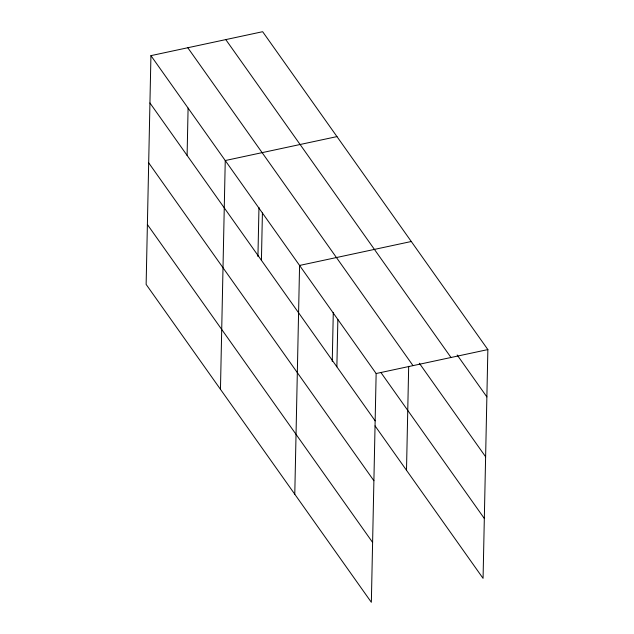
<?xml version="1.0" encoding="UTF-8"?>
<svg xmlns="http://www.w3.org/2000/svg" width="634" height="634" viewBox="0 0 634 634"><rect width="100%" height="100%" fill="white"/><g stroke="black" fill="none" stroke-linecap="round" stroke-linejoin="round"><path stroke-width="0.95" d="M150.932 55.641L146.137 284.412L371.35 602.3L376.144 373.529L150.932 55.641L262.65 31.7L487.863 349.588L483.068 578.359L375.051 425.889M187.101 155.417L188.092 108.097M220.458 389.316L225.252 160.545L336.971 136.603M257.935 256.548L258.965 207.461M261.422 260.32L262.413 213M294.778 494.219L299.573 265.448L411.292 241.506M332.256 361.443L333.286 312.364M336.868 366.809L337.859 319.488M406.497 470.277L408.676 366.333M376.144 373.529L487.863 349.588M457.154 354.969L486.872 396.908M225.783 39.601L450.996 357.489M419.328 363.227L485.62 456.789M187.799 47.74L413.011 365.628M380.883 372.467L484.328 518.477M149.941 102.97L375.154 420.849M148.681 162.843L373.901 480.731M147.389 224.539L372.61 542.419"/></g></svg>
